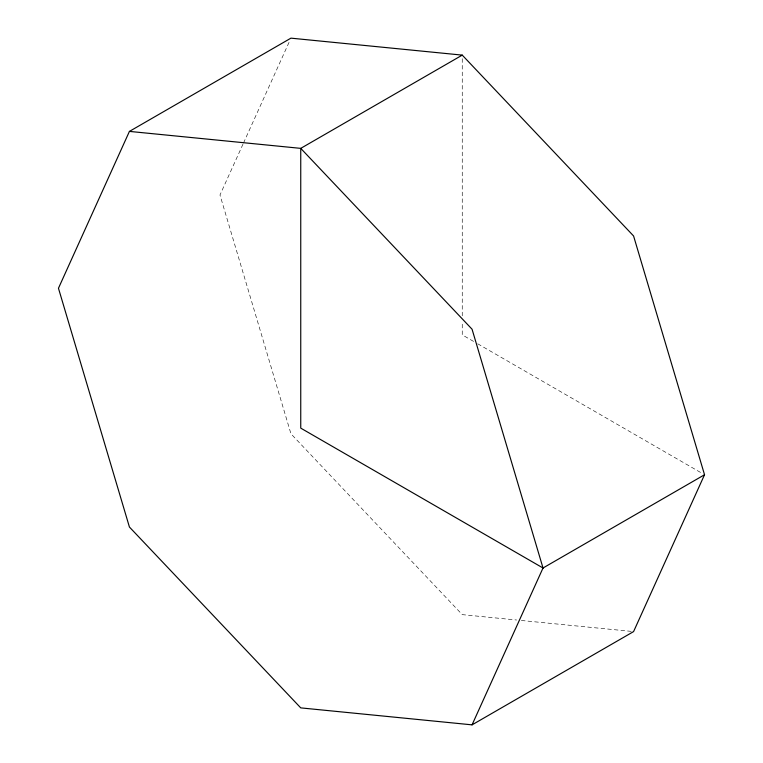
<?xml version="1.0" encoding="UTF-8"?>
<svg xmlns="http://www.w3.org/2000/svg" width="763" height="763" viewBox="0 0 763 763"><rect width="100%" height="100%" fill="white"/><g stroke="black" fill="none" stroke-linecap="round" stroke-linejoin="round"><path stroke-width="0.57" stroke-dasharray="3.81 2.86" d="M242.987 144.159L219.982 194.994L290.941 433.785L462.254 614.635L516.608 620.014M243.473 143.072L289.473 41.393M521.329 620.481L631.211 631.363M473.594 341.423L462.254 334.871L462.254 321.776M477.724 343.798L702.475 473.556M462.254 58.694L462.254 315.825"/><path stroke-width="1.14" d="M129.424 131.398L58.465 288.252L129.424 527.033L300.746 707.883L472.059 724.85L633.576 631.602L704.535 474.748L633.576 235.967L462.254 55.117L290.941 38.15L129.424 131.398L300.746 148.365L462.254 55.117M472.059 724.85L543.018 568.006L704.535 474.748M543.018 568.006L300.746 428.129L300.746 148.365L472.059 329.215L543.018 568.006"/></g></svg>
